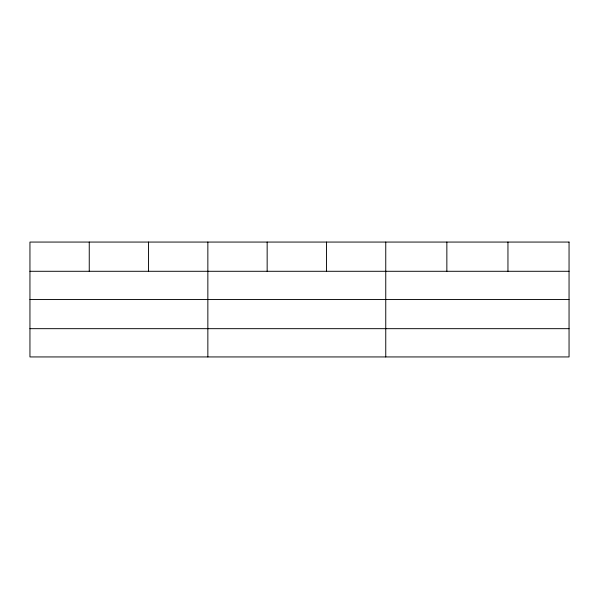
<?xml version="1.0" encoding="UTF-8"?>
<svg xmlns="http://www.w3.org/2000/svg" width="599" height="599" viewBox="0 0 599 599"><rect width="100%" height="100%" fill="white"/><g stroke="black" fill="none" stroke-linecap="round" stroke-linejoin="round"><path stroke-width="0.9" d="M29.95 271.287L569.05 271.287M29.95 299.552L569.05 299.552M29.95 328.671L569.05 328.671M507.952 242.063L507.952 271.287M446.854 242.063L446.854 271.287M385.756 242.063L385.756 356.937M326.455 242.063L326.455 271.287M267.154 242.063L267.154 271.287M207.853 242.063L207.853 356.937M148.552 242.063L148.552 271.287M89.251 242.063L89.251 271.287M569.05 242.063L29.95 242.063L29.95 356.937L569.05 356.937L569.05 242.063"/></g></svg>
